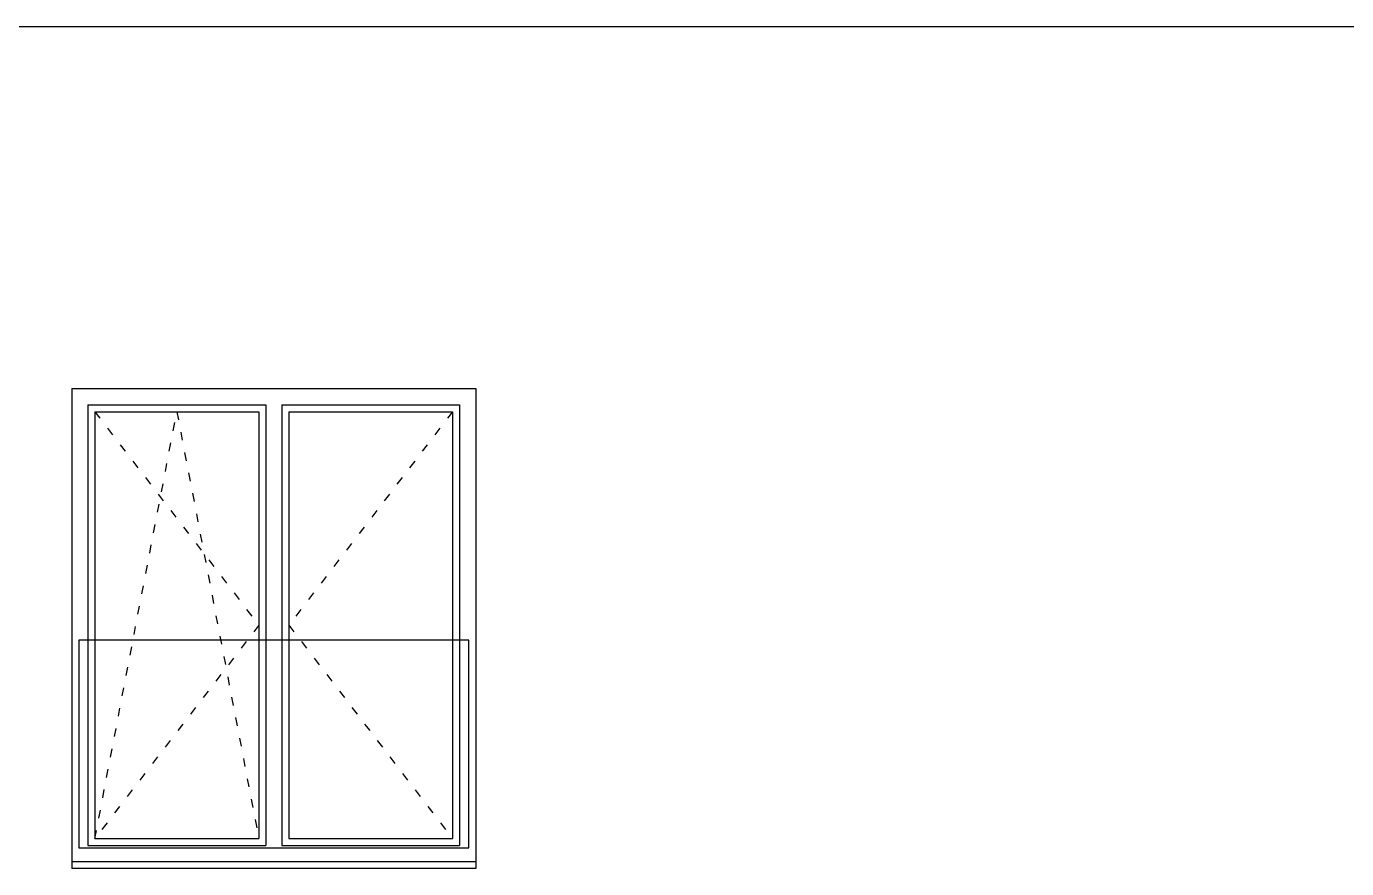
# Model space of a CAD drawing. Extents: x 3792242 to 5145247, y -1546315 to -1031918.
# Drawn here: x 4208247 to 4213968, y -1522344 to -1518694 of the extents above; entities that cross this region are included whole.
import ezdxf

# ---------------------------------------------------------------- set-up
doc = ezdxf.new("R2010")
doc.units = 0
doc.header["$MEASUREMENT"] = 0
doc.linetypes.add('ACAD_ISO03W100', pattern=[30, 12, -18])
for name, color, linetype in [('OKNÁ', 143, 'CONTINUOUS'), ('TENKÁ', 7, 'CONTINUOUS'), ('ZARIADENIE1', 145, 'CONTINUOUS')]:
    doc.layers.add(name, color=color, linetype=linetype)

msp = doc.modelspace()

# ---------------------------------------------------------------- linework, layer by layer
at = {"layer": 'OKNÁ'}
for p, q in [((4208544.314, -1520363.77), (4209254.314, -1520363.77)), ((4208544.314, -1520363.77), (4208544.314, -1522213.77)), ((4209254.314, -1520363.77), (4209254.314, -1522213.77)), ((4209384.314, -1520363.77), (4210094.314, -1520363.77)), ((4209384.314, -1520363.77), (4209384.314, -1522213.77)), ((4210094.314, -1520363.77), (4210094.314, -1522213.77)), ((4208544.314, -1522213.77), (4209254.314, -1522213.77)), ((4209384.314, -1522213.77), (4210094.314, -1522213.77))]:
    msp.add_line(p, q, dxfattribs=at)
at = {"layer": 'OKNÁ', "linetype": 'ACAD_ISO03W100', "ltscale": 3}
for p, q in [((4208544.314, -1520363.77), (4209254.314, -1521288.77)), ((4208544.314, -1522213.77), (4208899.314, -1520363.77)), ((4208899.314, -1520363.77), (4209254.314, -1522213.77)), ((4210094.314, -1520363.77), (4209384.314, -1521288.77)), ((4209254.314, -1521288.77), (4208544.314, -1522213.77)), ((4209384.314, -1521288.77), (4210094.314, -1522213.77))]:
    msp.add_line(p, q, dxfattribs=at)
at = {"layer": 'TENKÁ'}
for p, q in [((4173034.314, -1518693.77), (4218634.314, -1518693.77)), ((4213471.121, -1518693.77), (4213781.728, -1518693.77)), ((4208444.314, -1520263.77), (4210194.314, -1520263.77)), ((4208444.314, -1520263.77), (4208444.314, -1522343.77)), ((4210194.314, -1520263.77), (4210194.314, -1522343.77)), ((4208514.314, -1520333.77), (4209284.314, -1520333.77)), ((4208514.314, -1520333.77), (4208514.314, -1522243.77)), ((4209284.314, -1520333.77), (4209284.314, -1522243.77)), ((4209354.314, -1520333.77), (4210124.314, -1520333.77)), ((4209354.314, -1520333.77), (4209354.314, -1522243.77)), ((4210124.314, -1520333.77), (4210124.314, -1522243.77)), ((4208514.314, -1522243.77), (4209284.314, -1522243.77)), ((4209354.314, -1522243.77), (4210124.314, -1522243.77)), ((4210194.314, -1522313.77), (4208444.314, -1522313.77)), ((4210194.314, -1522343.77), (4208444.314, -1522343.77))]:
    msp.add_line(p, q, dxfattribs=at)
at = {"layer": 'ZARIADENIE1'}
msp.add_lwpolyline([(4210164.314, -1521353.77), (4208474.314, -1521353.77), (4208474.314, -1522253.77), (4210164.314, -1522253.77)], close=True, dxfattribs=at)

doc.saveas('drawing.dxf')
